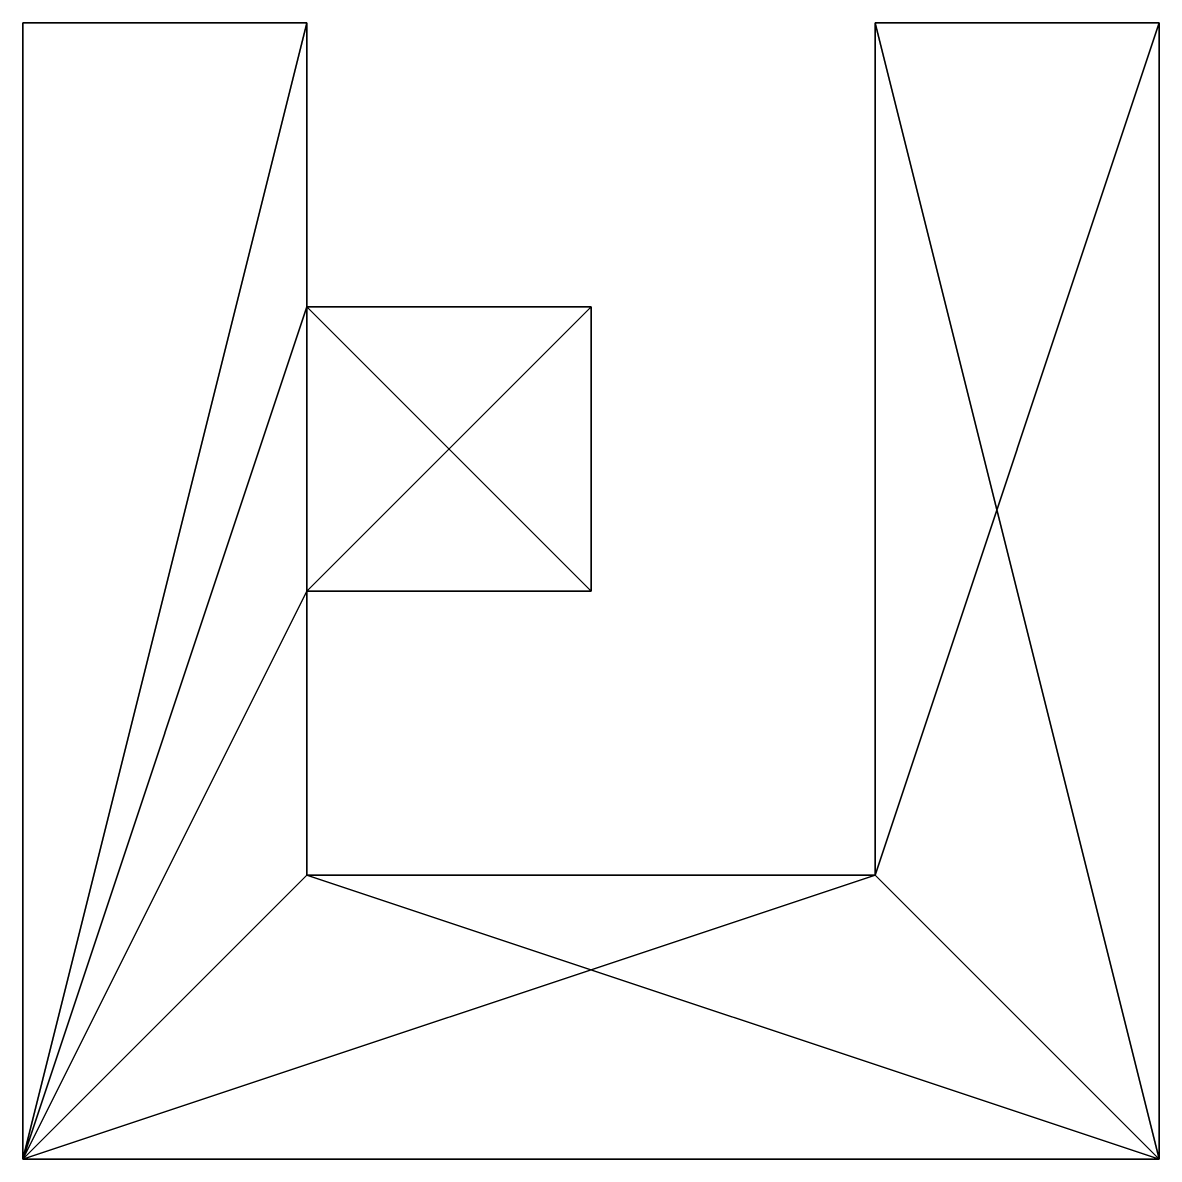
# Model space of a CAD drawing. Extents: x 0 to 4, y 0 to 4.
import ezdxf

# ---------------------------------------------------------------- set-up
doc = ezdxf.new("R2010")
doc.units = 0
doc.layers.get('0').update_dxf_attribs({"linetype": 'CONTINUOUS'})

# ---------------------------------------------------------------- blocks, each defined once
blk = doc.blocks.new('*U9')
at = {"color": 7}
mesh = blk.add_polyface(dxfattribs=at)
corners = [(3, 4, 2), (4, 4), (3, 4), (4, 4, 2), (0, 4), (0, 4, 2), (1, 4, 2), (1, 4)]
mesh.append_faces([[corners[k] for k in face] for face in [(0, 1, 2)]], dxfattribs={"vtx0": -1, "color": 7})
mesh.append_faces([[corners[k] for k in face] for face in [(0, 3, 1), (4, 5, 6), (6, 7, 4)]], dxfattribs={"vtx2": -1, "color": 7})
mesh = blk.add_polyface(dxfattribs=at)
corners = [(1, 4, 2), (0, 0, 2), (1, 1, 2), (1, 2, 2), (3, 1, 2), (4, 0, 2), (1, 3, 2), (2, 3, 2), (2, 2, 2), (3, 4, 2), (4, 4, 2), (0, 4, 2)]
mesh.append_faces([[corners[k] for k in face] for face in [(0, 1, 2)]], dxfattribs={"vtx0": -1, "vtx1": -1, "vtx2": -1, "color": 7})
mesh.append_faces([[corners[k] for k in face] for face in [(1, 4, 2), (3, 6, 0), (3, 7, 6), (5, 9, 4)]], dxfattribs={"vtx0": -1, "vtx2": -1, "color": 7})
mesh.append_faces([[corners[k] for k in face] for face in [(2, 3, 0), (1, 5, 4)]], dxfattribs={"vtx1": -1, "vtx2": -1, "color": 7})
mesh.append_faces([[corners[k] for k in face] for face in [(3, 8, 7), (5, 10, 9), (0, 11, 1)]], dxfattribs={"vtx2": -1, "color": 7})
mesh = blk.add_polyface(dxfattribs=at)
corners = [(0, 0), (0, 4, 2), (0, 4), (0, 0, 2)]
mesh.append_faces([[corners[k] for k in face] for face in [(0, 1, 2)]], dxfattribs={"vtx0": -1, "color": 7})
mesh.append_faces([[corners[k] for k in face] for face in [(0, 3, 1)]], dxfattribs={"vtx2": -1, "color": 7})
mesh = blk.add_polyface(dxfattribs=at)
corners = [(1, 2), (1, 1), (0, 0), (1, 3), (4, 0), (3, 1), (4, 4), (2, 2), (2, 3), (1, 4), (0, 4), (3, 4)]
mesh.append_faces([[corners[k] for k in face] for face in [(2, 3, 0)]], dxfattribs={"vtx0": -1, "vtx1": -1, "vtx2": -1, "color": 7})
mesh.append_faces([[corners[k] for k in face] for face in [(1, 4, 2), (5, 6, 4), (3, 7, 0), (2, 9, 3)]], dxfattribs={"vtx0": -1, "vtx2": -1, "color": 7})
mesh.append_faces([[corners[k] for k in face] for face in [(0, 1, 2), (1, 5, 4)]], dxfattribs={"vtx1": -1, "vtx2": -1, "color": 7})
mesh.append_faces([[corners[k] for k in face] for face in [(3, 8, 7), (2, 10, 9), (5, 11, 6)]], dxfattribs={"vtx2": -1, "color": 7})
mesh = blk.add_polyface(dxfattribs=at)
corners = [(1, 3, 2), (1, 4), (1, 3), (1, 4, 2), (1, 2, 2), (1, 2), (1, 1), (1, 1, 2)]
mesh.append_faces([[corners[k] for k in face] for face in [(0, 1, 3), (4, 6, 5), (6, 4, 7)]], dxfattribs={"vtx0": -1, "color": 7})
mesh.append_faces([[corners[k] for k in face] for face in [(0, 2, 1)]], dxfattribs={"vtx2": -1, "color": 7})
mesh = blk.add_polyface(dxfattribs=at)
corners = [(3, 1), (3, 4), (3, 1, 2), (3, 4, 2)]
mesh.append_faces([[corners[k] for k in face] for face in [(1, 2, 3)]], dxfattribs={"vtx0": -1, "color": 7})
mesh.append_faces([[corners[k] for k in face] for face in [(0, 2, 1)]], dxfattribs={"vtx1": -1, "color": 7})
mesh = blk.add_polyface(dxfattribs=at)
corners = [(4, 4), (4, 4, 2), (4, 0), (4, 0, 2)]
mesh.append_faces([[corners[k] for k in face] for face in [(0, 1, 2)]], dxfattribs={"vtx1": -1, "color": 7})
mesh.append_faces([[corners[k] for k in face] for face in [(1, 3, 2)]], dxfattribs={"vtx2": -1, "color": 7})
mesh = blk.add_polyface(dxfattribs=at)
corners = [(2, 3, 2), (1, 3), (1, 3, 2), (2, 3)]
mesh.append_faces([[corners[k] for k in face] for face in [(0, 1, 2)]], dxfattribs={"vtx0": -1, "color": 7})
mesh.append_faces([[corners[k] for k in face] for face in [(0, 3, 1)]], dxfattribs={"vtx2": -1, "color": 7})
mesh = blk.add_polyface(dxfattribs=at)
corners = [(2, 3, 2), (2, 2, 2), (2, 3), (2, 2)]
mesh.append_faces([[corners[k] for k in face] for face in [(0, 1, 2)]], dxfattribs={"vtx1": -1, "color": 7})
mesh.append_faces([[corners[k] for k in face] for face in [(1, 3, 2)]], dxfattribs={"vtx2": -1, "color": 7})
mesh = blk.add_polyface(dxfattribs=at)
corners = [(1, 2), (2, 2), (2, 2, 2), (1, 2, 2)]
mesh.append_faces([[corners[k] for k in face] for face in [(0, 1, 2), (2, 3, 0)]], dxfattribs={"vtx2": -1, "color": 7})
mesh = blk.add_polyface(dxfattribs=at)
corners = [(1, 1, 2), (1, 1), (3, 1), (3, 1, 2)]
mesh.append_faces([[corners[k] for k in face] for face in [(0, 2, 1), (2, 0, 3)]], dxfattribs={"vtx0": -1, "color": 7})
mesh = blk.add_polyface(dxfattribs=at)
corners = [(4, 0, 2), (0, 0, 2), (0, 0), (4, 0)]
mesh.append_faces([[corners[k] for k in face] for face in [(0, 1, 2), (2, 3, 0)]], dxfattribs={"vtx2": -1, "color": 7})

msp = doc.modelspace()

# ---------------------------------------------------------------- block references
msp.add_blockref('*U9', (0, 0))

doc.saveas('drawing.dxf')
